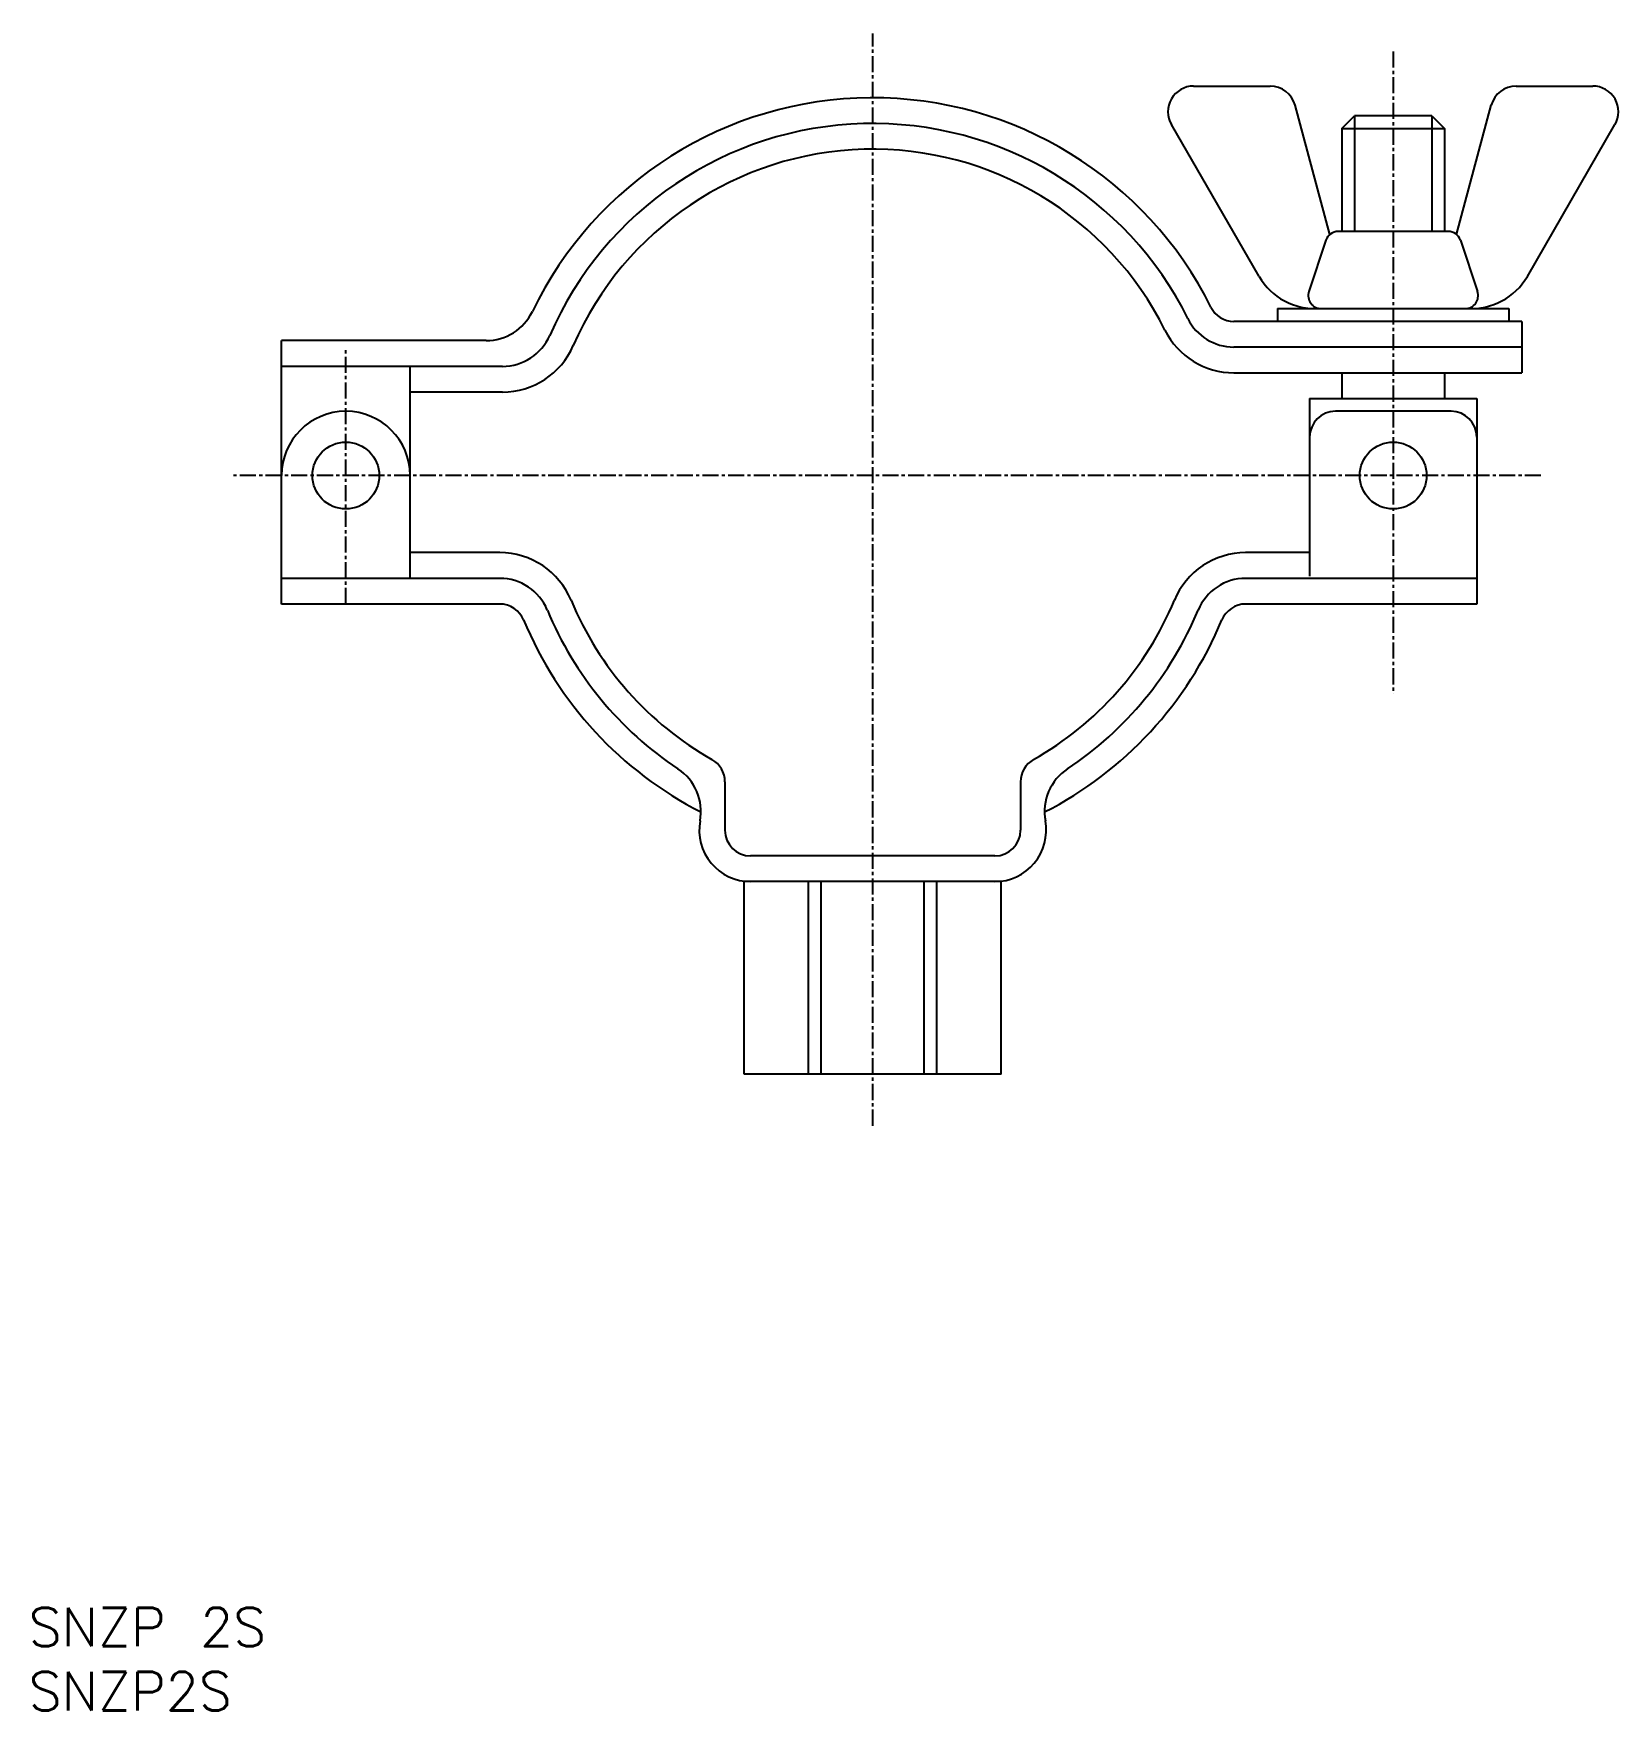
# Model space of a CAD drawing. Extents: x 0 to 124, y 0 to 131.
import ezdxf

# ---------------------------------------------------------------- set-up
doc = ezdxf.new("R2010")
doc.units = 0
doc.linetypes.add('CENTER', pattern=[2, 1.25, -0.25, 0.25, -0.25])
doc.layers.get('0').update_dxf_attribs({"linetype": 'CONTINUOUS'})
doc.layers.add('CENTER', color=1, linetype='CENTER')
doc.styles.get("Standard").update_dxf_attribs({"font": 'txt.shx'})

# ---------------------------------------------------------------- blocks, each defined once
blk = doc.blocks.new('*U7')
at = {"color": 7, "linetype": 'CONTINUOUS'}
blk.add_text('SNZP2S', height=3, dxfattribs=at).set_placement((0, 0))
blk = doc.blocks.new('*U8')
at = {"color": 7, "linetype": 'CONTINUOUS'}
blk.add_text('SNZP 2S', height=3, dxfattribs=at).set_placement((0, 5))

msp = doc.modelspace()

# ---------------------------------------------------------------- linework, layer by layer
at = {"color": 7, "linetype": 'CONTINUOUS'}
for p, q in [((90.66, 126.42), (96.62, 126.42)), ((115.75, 126.42), (121.72, 126.42)), ((101.25, 114.87), (98.55, 124.94)), ((102.19, 123.11), (103.19, 124.11)), ((109.19, 124.11), (103.19, 124.11)), ((109.19, 124.11), (110.19, 123.11)), ((111.12, 114.87), (113.82, 124.94)), ((95.75, 111.61), (88.93, 123.42)), ((102.19, 123.11), (110.19, 123.11)), ((102.19, 123.11), (102.19, 115.11)), ((110.19, 123.11), (110.19, 115.11)), ((116.63, 111.61), (123.45, 123.42)), ((110.47, 115.11), (101.91, 115.11)), ((100.96, 114.43), (99.63, 110.43)), ((111.42, 114.43), (112.75, 110.43)), ((97.19, 109.11), (115.19, 109.11)), ((97.19, 109.11), (97.19, 108.11)), ((115.19, 109.11), (115.19, 108.11)), ((116.19, 108.11), (93.79, 108.11)), ((116.19, 108.11), (116.19, 104.11)), ((35.6, 106.61), (19.69, 106.61)), ((19.69, 86.11), (19.69, 106.61)), ((116.19, 106.11), (93.79, 106.11)), ((36.88, 104.61), (19.69, 104.61)), ((29.69, 88.11), (29.69, 104.61)), ((93.79, 104.11), (116.19, 104.11)), ((102.19, 104.11), (102.19, 102.11)), ((110.19, 104.11), (110.19, 102.11)), ((36.88, 102.61), (29.69, 102.61)), ((99.69, 102.11), (99.69, 99.11)), ((99.69, 102.11), (112.69, 102.11)), ((112.69, 102.11), (112.69, 99.11)), ((110.69, 101.11), (101.69, 101.11)), ((99.69, 99.11), (99.69, 88.28)), ((112.69, 99.11), (112.69, 86.11)), ((36.67, 90.11), (29.69, 90.11)), ((99.69, 90.11), (94.71, 90.11)), ((36.67, 88.11), (19.69, 88.11)), ((112.69, 88.11), (94.71, 88.11)), ((36.67, 86.11), (19.69, 86.11)), ((112.69, 86.11), (94.71, 86.11)), ((54.19, 72.27), (54.19, 68.51)), ((77.19, 72.27), (77.19, 68.51)), ((75.19, 66.51), (56.19, 66.51)), ((55.69, 49.51), (55.69, 64.51)), ((75.69, 64.51), (55.69, 64.51)), ((61.68, 49.51), (61.68, 64.51)), ((69.69, 49.51), (69.69, 64.51)), ((75.69, 49.51), (75.69, 64.51)), ((75.69, 49.51), (55.69, 49.51))]:
    msp.add_line(p, q, dxfattribs=at)
at = {"color": 3}
for p, q in [((103.19, 124.11), (103.19, 115.11)), ((109.19, 124.11), (109.19, 115.11)), ((60.69, 49.51), (60.69, 64.51)), ((70.69, 49.51), (70.69, 64.51))]:
    msp.add_line(p, q, dxfattribs=at)
at = {"color": 7, "linetype": 'CONTINUOUS'}
for centre in [(24.69, 96.11), (106.19, 96.11)]:
    msp.add_circle(centre, 2.6, dxfattribs=at)
for centre, radius, start, end in [((65.69, 96.11), 29.4, 26.4784, 154.2699), ((90.66, 124.42), 2, 90, 210), ((96.62, 124.42), 2, 15, 90), ((115.75, 124.42), 2, 90, 165), ((121.72, 124.42), 2, 330, 90), ((65.69, 96.11), 27.4, 26.4784, 156.5412), ((65.69, 96.11), 25.4, 26.4784, 156.5412), ((101.91, 114.11), 1, 90, 161.5651), ((110.47, 114.11), 1, 18.4349, 90), ((100.08, 114.11), 5, 210, 273.9705), ((112.3, 114.11), 5, 266.0295, 330), ((100.58, 110.11), 1, 161.5651, 270), ((111.8, 110.11), 1, 270, 18.4349), ((35.6, 110.61), 4, 270, 334.2699), ((93.79, 110.11), 4, 206.4784, 270), ((93.79, 110.11), 2, 206.4784, 270), ((93.79, 110.11), 6, 206.4784, 270), ((36.88, 108.61), 4, 270, 336.5412), ((36.88, 108.61), 6, 270, 336.5412), ((24.69, 96.11), 5, 0, 180), ((101.69, 99.11), 2, 90, 180), ((110.69, 99.11), 2, 0, 90), ((36.67, 84.11), 6, 22.4679, 90), ((94.71, 84.11), 6, 90, 157.5321), ((36.67, 84.11), 4, 22.4679, 90), ((94.71, 84.11), 4, 90, 157.5321), ((65.69, 96.11), 25.4, 202.4679, 240.4818), ((65.69, 96.11), 25.4, 299.5182, 337.5321), ((36.67, 84.11), 2, 22.4679, 90), ((65.69, 96.11), 29.4, 202.4679, 242.9522), ((65.69, 96.11), 27.4, 202.4679, 236.4162), ((65.69, 96.11), 29.4, 297.0478, 337.5321), ((65.69, 96.11), 27.4, 303.5838, 337.5321), ((94.71, 84.11), 2, 90, 157.5321), ((48.32, 69.95), 4, 349.6204, 56.4162), ((52.19, 72.27), 2, 0, 60.4818), ((79.19, 72.27), 2, 119.5182, 180), ((83.06, 69.95), 4, 123.5838, 190.3796), ((56.19, 68.51), 4, 169.6204, 270), ((75.19, 68.51), 4, 270, 10.3796), ((56.19, 68.51), 2, 180, 270), ((75.19, 68.51), 2, 270, 0)]:
    msp.add_arc(centre, radius, start, end, dxfattribs=at)
at = {"layer": 'CENTER', "color": 1, "linetype": 'CENTER'}
for p, q in [((65.69, 45.51), (65.69, 130.51)), ((106.19, 129.11), (106.19, 79.11)), ((24.69, 86.11), (24.69, 106.11)), ((117.69, 96.11), (15.69, 96.11))]:
    msp.add_line(p, q, dxfattribs=at)

# ---------------------------------------------------------------- block references
at = {"color": 7, "linetype": 'CONTINUOUS'}
for name in ['*U8', '*U7']:
    msp.add_blockref(name, (0, 0), dxfattribs=at)

doc.saveas('drawing.dxf')
